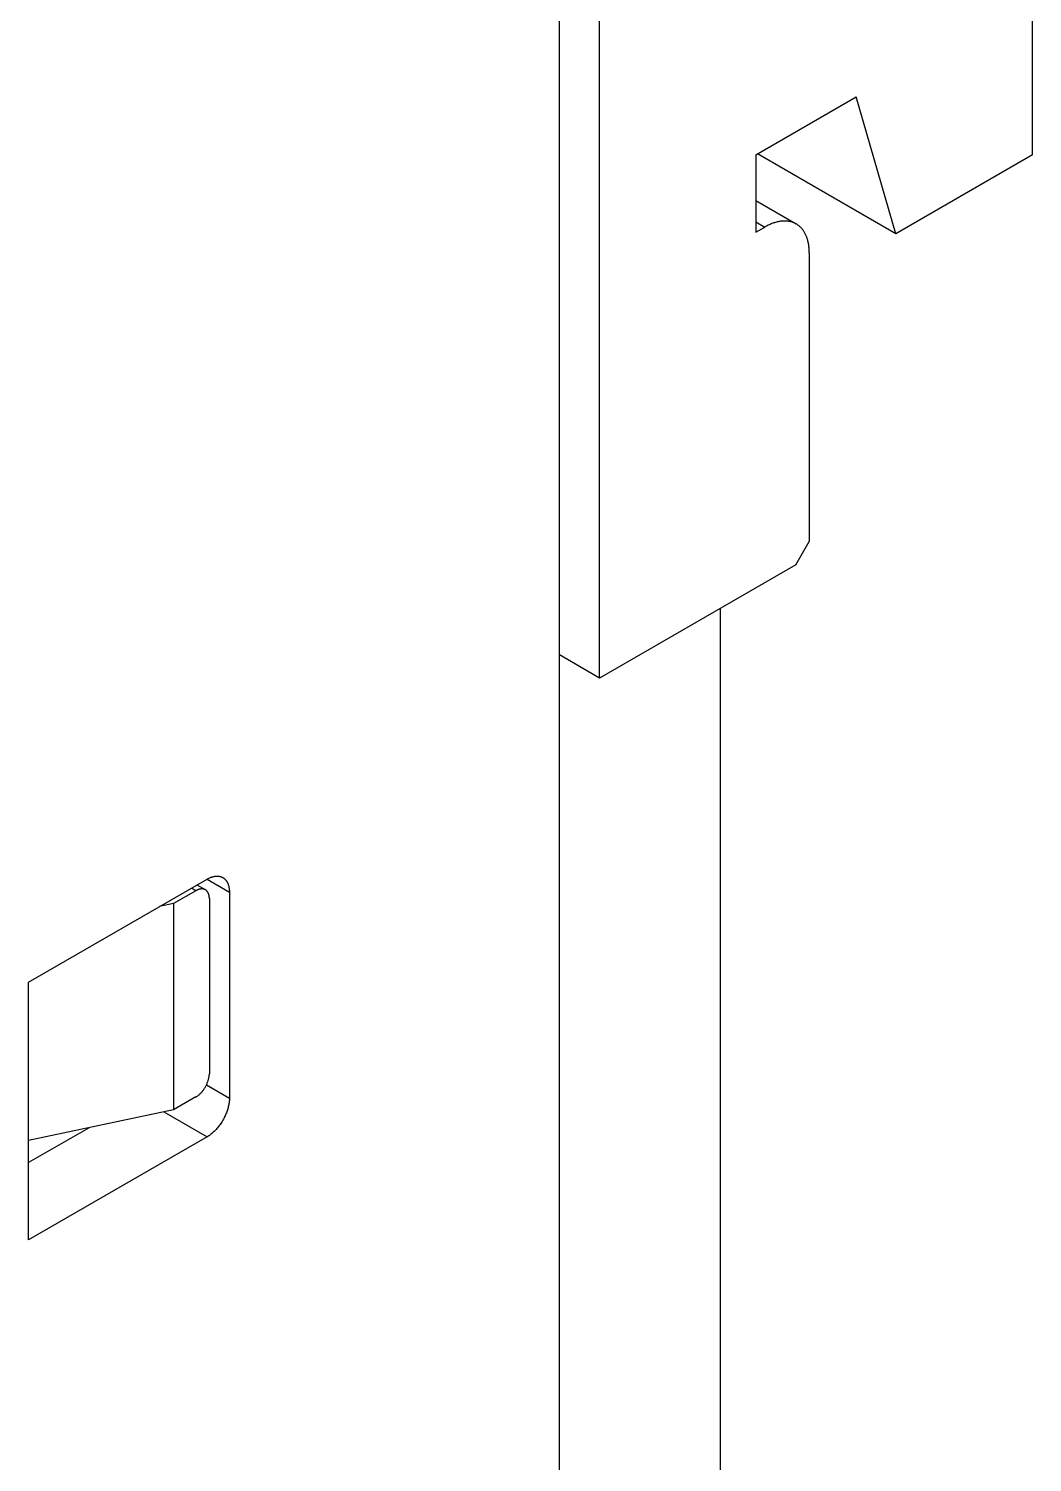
# Model space of a CAD drawing. Extents: x 0 to 420, y 0 to 297.
# Drawn here: x 252.31 to 268.22, y 146.49 to 169.2 of the extents above; entities that cross this region are included whole.
import ezdxf

# ---------------------------------------------------------------- set-up
doc = ezdxf.new("R2010")
doc.units = 0
doc.header["$LTSCALE"] = 23.1
doc.layers.add('40000_ISO', color=7, linetype='CONTINUOUS')

msp = doc.modelspace()

# ---------------------------------------------------------------- linework, layer by layer
at = {"layer": '40000_ISO', "color": 7, "linetype": 'CONTINUOUS'}
for p, q in [((261.359, 158.914), (261.359, 187.328)), ((260.723, 115.109), (260.723, 186.961)), ((268.218, 167.201), (268.218, 179.857)), ((263.834, 167.201), (265.425, 168.12)), ((266.053, 165.952), (265.425, 168.12)), ((263.834, 167.201), (263.834, 165.977)), ((266.053, 165.952), (263.861, 167.217)), ((268.218, 167.201), (266.053, 165.952)), ((263.834, 166.478), (264.475, 166.108)), ((263.834, 166.14), (263.975, 166.058)), ((263.834, 165.977), (263.975, 166.058)), ((264.682, 165.65), (264.682, 161.078)), ((264.47, 160.71), (264.682, 161.078)), ((264.47, 160.71), (261.359, 158.914)), ((263.268, 160.016), (263.268, 146.177)), ((261.359, 158.914), (260.723, 159.281)), ((252.308, 154.097), (255.136, 155.73)), ((254.96, 155.546), (254.889, 155.587)), ((255.11, 155.561), (254.977, 155.637)), ((255.136, 155.73), (255.49, 155.525)), ((254.606, 155.342), (254.383, 155.295)), ((254.96, 155.546), (254.606, 155.342)), ((254.606, 155.342), (254.606, 152.076)), ((255.172, 155.423), (255.172, 152.647)), ((255.49, 155.525), (255.49, 152.259)), ((252.308, 150.014), (252.308, 154.097)), ((255.126, 152.47), (255.49, 152.259)), ((254.96, 152.28), (254.606, 152.076)), ((254.606, 152.076), (252.308, 151.59)), ((254.451, 152.043), (255.136, 151.647)), ((253.268, 151.793), (252.308, 151.239)), ((255.136, 151.647), (252.308, 150.014))]:
    msp.add_line(p, q, dxfattribs=at)
for points in [[(264.475, 166.108), (264.466, 166.113), (264.457, 166.118), (264.448, 166.122), (264.438, 166.126), (264.428, 166.13), (264.419, 166.134), (264.409, 166.137), (264.399, 166.14), (264.388, 166.143), (264.378, 166.145), (264.368, 166.148), (264.357, 166.149), (264.347, 166.151), (264.335, 166.152), (264.324, 166.153), (264.313, 166.154), (264.302, 166.155), (264.291, 166.155), (264.28, 166.155), (264.269, 166.154), (264.255, 166.153), (264.242, 166.152), (264.228, 166.15), (264.215, 166.148), (264.201, 166.146), (264.188, 166.143), (264.174, 166.14), (264.16, 166.137), (264.146, 166.133), (264.132, 166.128), (264.117, 166.124), (264.103, 166.119), (264.09, 166.114), (264.076, 166.108), (264.061, 166.102), (264.046, 166.095), (264.032, 166.088), (264.017, 166.081), (264.003, 166.074), (263.989, 166.066), (263.975, 166.058)], [(264.682, 165.65), (264.682, 165.666), (264.682, 165.682), (264.681, 165.698), (264.68, 165.714), (264.679, 165.73), (264.677, 165.746), (264.675, 165.762), (264.673, 165.777), (264.671, 165.791), (264.668, 165.806), (264.665, 165.82), (264.661, 165.835), (264.658, 165.849), (264.654, 165.864), (264.65, 165.875), (264.646, 165.886), (264.642, 165.898), (264.638, 165.909), (264.634, 165.92), (264.629, 165.931), (264.624, 165.942), (264.618, 165.952), (264.613, 165.962), (264.608, 165.972), (264.602, 165.981), (264.596, 165.991), (264.59, 166), (264.584, 166.009), (264.577, 166.018), (264.57, 166.027), (264.563, 166.035), (264.556, 166.043), (264.549, 166.05), (264.542, 166.058), (264.534, 166.065), (264.526, 166.072), (264.518, 166.079), (264.51, 166.085), (264.501, 166.091), (264.493, 166.097), (264.484, 166.103), (264.475, 166.108)], [(255.11, 155.561), (255.107, 155.562), (255.104, 155.564), (255.1, 155.565), (255.097, 155.567), (255.094, 155.568), (255.091, 155.569), (255.087, 155.57), (255.084, 155.571), (255.081, 155.572), (255.077, 155.573), (255.074, 155.573), (255.071, 155.574), (255.068, 155.574), (255.064, 155.574), (255.061, 155.575), (255.057, 155.575), (255.054, 155.575), (255.051, 155.575), (255.047, 155.575), (255.044, 155.574), (255.041, 155.574), (255.037, 155.574), (255.033, 155.573), (255.029, 155.572), (255.025, 155.572), (255.021, 155.571), (255.017, 155.57), (255.013, 155.569), (255.009, 155.568), (255.005, 155.566), (255.001, 155.565), (254.997, 155.564), (254.992, 155.562), (254.988, 155.56), (254.984, 155.558), (254.98, 155.556), (254.976, 155.554), (254.972, 155.552), (254.968, 155.55), (254.964, 155.548), (254.96, 155.546)], [(255.136, 155.73), (255.144, 155.734), (255.151, 155.738), (255.159, 155.742), (255.166, 155.745), (255.174, 155.749), (255.182, 155.753), (255.19, 155.756), (255.198, 155.759), (255.204, 155.761), (255.211, 155.763), (255.217, 155.765), (255.224, 155.767), (255.23, 155.769), (255.237, 155.771), (255.244, 155.772), (255.251, 155.774), (255.257, 155.775), (255.263, 155.776), (255.27, 155.776), (255.276, 155.777), (255.282, 155.777), (255.288, 155.778), (255.294, 155.778), (255.301, 155.778), (255.307, 155.777), (255.313, 155.777), (255.319, 155.776), (255.325, 155.776), (255.33, 155.775), (255.336, 155.774), (255.342, 155.772), (255.347, 155.771), (255.353, 155.769), (255.358, 155.767), (255.364, 155.765), (255.368, 155.763), (255.373, 155.761), (255.377, 155.759), (255.382, 155.757), (255.386, 155.754)], [(255.386, 155.754), (255.391, 155.752), (255.395, 155.749), (255.399, 155.746), (255.403, 155.743), (255.407, 155.74), (255.412, 155.736), (255.416, 155.733), (255.42, 155.729), (255.424, 155.725), (255.428, 155.72), (255.432, 155.716), (255.436, 155.712), (255.439, 155.707), (255.443, 155.702), (255.446, 155.697), (255.449, 155.692), (255.453, 155.687), (255.456, 155.681), (255.459, 155.676), (255.461, 155.67), (255.464, 155.664), (255.466, 155.659), (255.469, 155.653), (255.471, 155.646), (255.473, 155.64), (255.475, 155.633), (255.477, 155.627), (255.479, 155.62), (255.481, 155.613), (255.482, 155.607), (255.483, 155.6), (255.485, 155.593), (255.486, 155.586), (255.487, 155.578), (255.488, 155.571), (255.488, 155.563), (255.489, 155.556), (255.489, 155.548), (255.49, 155.541), (255.49, 155.533), (255.49, 155.525)], [(255.172, 155.423), (255.172, 155.428), (255.172, 155.433), (255.171, 155.437), (255.171, 155.442), (255.171, 155.446), (255.17, 155.451), (255.17, 155.455), (255.169, 155.46), (255.168, 155.464), (255.168, 155.469), (255.167, 155.473), (255.166, 155.477), (255.165, 155.481), (255.164, 155.485), (255.163, 155.489), (255.162, 155.493), (255.16, 155.496), (255.159, 155.5), (255.157, 155.504), (255.156, 155.508), (255.154, 155.511), (255.153, 155.514), (255.151, 155.517), (255.149, 155.52), (255.148, 155.523), (255.146, 155.525), (255.144, 155.528), (255.142, 155.531), (255.14, 155.534), (255.138, 155.536), (255.136, 155.539), (255.134, 155.541), (255.132, 155.543), (255.13, 155.546), (255.127, 155.548), (255.125, 155.55), (255.122, 155.552), (255.12, 155.554), (255.117, 155.556), (255.115, 155.557), (255.112, 155.559), (255.11, 155.561)], [(254.96, 152.28), (254.967, 152.284), (254.974, 152.289), (254.981, 152.293), (254.988, 152.298), (254.994, 152.303), (255.001, 152.309), (255.009, 152.315), (255.017, 152.323), (255.025, 152.33), (255.033, 152.338), (255.041, 152.345), (255.049, 152.354), (255.056, 152.362), (255.063, 152.371), (255.071, 152.38), (255.077, 152.389), (255.084, 152.399), (255.091, 152.408), (255.097, 152.418), (255.104, 152.428), (255.11, 152.438), (255.115, 152.448), (255.121, 152.459), (255.126, 152.469), (255.131, 152.48), (255.136, 152.491), (255.14, 152.501), (255.145, 152.512), (255.149, 152.523), (255.152, 152.533), (255.156, 152.544), (255.159, 152.555), (255.161, 152.565), (255.164, 152.576), (255.166, 152.586), (255.168, 152.597), (255.169, 152.605), (255.17, 152.614), (255.171, 152.622), (255.171, 152.631), (255.172, 152.639), (255.172, 152.647)], [(255.49, 152.259), (255.49, 152.245), (255.489, 152.23), (255.488, 152.215), (255.486, 152.2), (255.485, 152.185), (255.482, 152.17), (255.479, 152.154), (255.476, 152.138), (255.473, 152.123), (255.469, 152.108), (255.464, 152.091), (255.459, 152.075), (255.454, 152.059), (255.448, 152.044), (255.443, 152.028), (255.436, 152.012), (255.429, 151.996), (255.422, 151.98), (255.415, 151.965), (255.407, 151.949), (255.397, 151.93), (255.386, 151.911), (255.375, 151.892), (255.364, 151.874), (255.354, 151.859), (255.344, 151.845), (255.334, 151.831), (255.324, 151.817), (255.313, 151.804), (255.303, 151.791), (255.292, 151.778), (255.28, 151.766), (255.269, 151.754), (255.257, 151.742), (255.246, 151.73), (255.234, 151.72), (255.222, 151.709), (255.21, 151.699), (255.198, 151.689), (255.186, 151.68), (255.174, 151.671), (255.162, 151.663), (255.149, 151.655), (255.136, 151.647)]]:
    msp.add_lwpolyline(points, dxfattribs=at)

doc.saveas('drawing.dxf')
